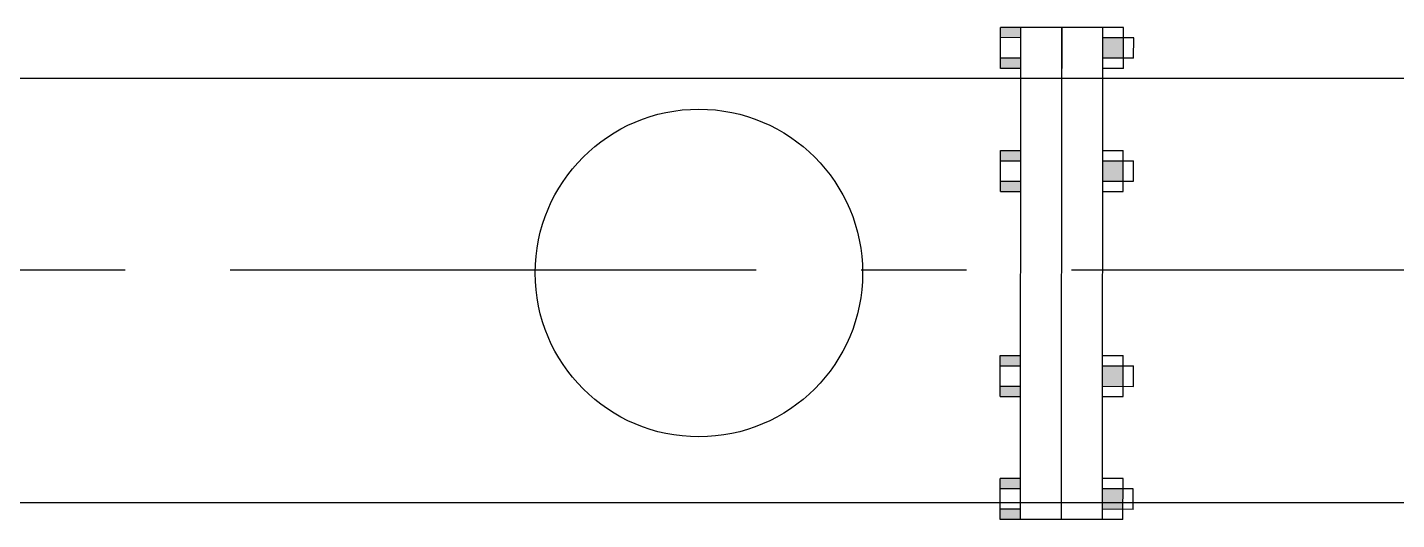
# Model space of a CAD drawing. Header units: inches. Extents: x 191440 to 383551, y 141449 to 284946.
# Drawn here: x 191802.739 to 191804.366, y 141609.497 to 141610.081 of the extents above; entities that cross this region are included whole.
import ezdxf

# ---------------------------------------------------------------- set-up
doc = ezdxf.new("R2010")
doc.units = ezdxf.units.IN
doc.header["$MEASUREMENT"] = 0
doc.linetypes.add('CENTER', pattern=[2, 1.25, -0.25, 0.25, -0.25])
doc.layers.add('PIPING', color=40, linetype='Continuous', lineweight=30)

# ---------------------------------------------------------------- blocks, each defined once
blk = doc.blocks.new('FLANGE')
h = blk.add_hatch(color=256)
h.dxf.hatch_style = 1
h.paths.add_polyline_path([(2834.85683, 2262.32532), (2834.86433, 2262.32532), (2834.86433, 2262.31782), (2834.85683, 2262.31782)])
h.paths.add_polyline_path([(2834.85683, 2262.27282), (2834.85683, 2262.28032), (2834.86433, 2262.28032), (2834.86433, 2262.27282)])
h.paths.add_polyline_path([(2834.85683, 2262.39282), (2834.85683, 2262.40032), (2834.86433, 2262.40032), (2834.86433, 2262.39282)])
h.paths.add_polyline_path([(2834.85683, 2262.43782), (2834.85683, 2262.44532), (2834.86433, 2262.44532), (2834.86433, 2262.43782)])
h = blk.add_hatch(color=256)
h.dxf.hatch_style = 1
h.paths.add_polyline_path([(2834.89433, 2262.26907), (2834.89433, 2262.27282), (2834.90183, 2262.27282), (2834.90183, 2262.26907)])
h.paths.add_polyline_path([(2834.89433, 2262.28032), (2834.89433, 2262.28407), (2834.90183, 2262.28407), (2834.90183, 2262.28032)])
h.paths.add_polyline_path([(2834.89433, 2262.31407), (2834.89433, 2262.31782), (2834.90183, 2262.31782), (2834.90183, 2262.31407)])
h.paths.add_polyline_path([(2834.90183, 2262.32907), (2834.90183, 2262.32532), (2834.89433, 2262.32532), (2834.89433, 2262.32907)])
h.paths.add_polyline_path([(2834.90183, 2262.39282), (2834.90183, 2262.38907), (2834.89433, 2262.38907), (2834.89433, 2262.39282)])
h.paths.add_polyline_path([(2834.89433, 2262.40032), (2834.89433, 2262.40407), (2834.90183, 2262.40407), (2834.90183, 2262.40032)])
h.paths.add_polyline_path([(2834.90183, 2262.43782), (2834.90183, 2262.43407), (2834.89433, 2262.43407), (2834.89433, 2262.43782)])
h.paths.add_polyline_path([(2834.90183, 2262.44907), (2834.90183, 2262.44532), (2834.89433, 2262.44532), (2834.89433, 2262.44907)])
for p, q in [((2834.85308, 2262.44532), (2834.85308, 2262.43782)), ((2834.85308, 2262.44532), (2834.86433, 2262.44532)), ((2834.85683, 2262.44907), (2834.85683, 2262.43407)), ((2834.85683, 2262.44907), (2834.86433, 2262.44907)), ((2834.86433, 2262.44907), (2834.86433, 2262.26907)), ((2834.86433, 2262.44907), (2834.87933, 2262.44907)), ((2834.87933, 2262.44907), (2834.87933, 2262.26907)), ((2834.87933, 2262.44907), (2834.87933, 2262.26907)), ((2834.87933, 2262.44907), (2834.89433, 2262.44907)), ((2834.89433, 2262.44907), (2834.89433, 2262.26907)), ((2834.89433, 2262.44907), (2834.90183, 2262.44907)), ((2834.89433, 2262.44532), (2834.90183, 2262.44532)), ((2834.90183, 2262.44907), (2834.90183, 2262.43407)), ((2834.85308, 2262.43782), (2834.86433, 2262.43782)), ((2834.89433, 2262.43782), (2834.90183, 2262.43782)), ((2834.85683, 2262.43407), (2834.86433, 2262.43407)), ((2834.89433, 2262.43407), (2834.90183, 2262.43407)), ((2834.85308, 2262.40032), (2834.85308, 2262.39282)), ((2834.86433, 2262.40032), (2834.85308, 2262.40032)), ((2834.85683, 2262.40407), (2834.85683, 2262.38907)), ((2834.86433, 2262.40407), (2834.85683, 2262.40407)), ((2834.90183, 2262.40407), (2834.89433, 2262.40407)), ((2834.90183, 2262.40032), (2834.89433, 2262.40032)), ((2834.90183, 2262.40407), (2834.90183, 2262.38907)), ((2834.86433, 2262.39282), (2834.85308, 2262.39282)), ((2834.90183, 2262.39282), (2834.89433, 2262.39282)), ((2834.86433, 2262.38907), (2834.85683, 2262.38907)), ((2834.90183, 2262.38907), (2834.89433, 2262.38907)), ((2834.85308, 2262.32532), (2834.85308, 2262.31782)), ((2834.86433, 2262.32532), (2834.85308, 2262.32532)), ((2834.85683, 2262.32907), (2834.85683, 2262.31407)), ((2834.86433, 2262.32907), (2834.85683, 2262.32907)), ((2834.90183, 2262.32907), (2834.89433, 2262.32907)), ((2834.90183, 2262.32532), (2834.89433, 2262.32532)), ((2834.90183, 2262.32907), (2834.90183, 2262.31407)), ((2834.86433, 2262.31782), (2834.85308, 2262.31782)), ((2834.90183, 2262.31782), (2834.89433, 2262.31782)), ((2834.86433, 2262.31407), (2834.85683, 2262.31407)), ((2834.90183, 2262.31407), (2834.89433, 2262.31407)), ((2834.85308, 2262.28032), (2834.85308, 2262.27282)), ((2834.85308, 2262.28032), (2834.86433, 2262.28032)), ((2834.85683, 2262.28407), (2834.85683, 2262.26907)), ((2834.85683, 2262.28407), (2834.86433, 2262.28407)), ((2834.87933, 2262.26907), (2834.87933, 2262.28407)), ((2834.89433, 2262.28407), (2834.90183, 2262.28407)), ((2834.89433, 2262.28032), (2834.90183, 2262.28032)), ((2834.90183, 2262.28407), (2834.90183, 2262.26907)), ((2834.85308, 2262.27282), (2834.86433, 2262.27282)), ((2834.89433, 2262.27282), (2834.90183, 2262.27282)), ((2834.85683, 2262.26907), (2834.86433, 2262.26907)), ((2834.86433, 2262.26907), (2834.87933, 2262.26907)), ((2834.87933, 2262.26907), (2834.89433, 2262.26907)), ((2834.89433, 2262.26907), (2834.90183, 2262.26907))]:
    blk.add_line(p, q)

msp = doc.modelspace()

# ---------------------------------------------------------------- linework, layer by layer
at = {"color": 5}
for points in [[(191806.22083, 141610.02035), (191800.85324, 141610.02035)], [(191800.85324, 141609.51678), (191806.22037, 141609.51678)]]:
    msp.add_lwpolyline(points, dxfattribs=at)
msp.add_circle((191803.53705, 141609.78946), 0.19459)
at = {"layer": 'PIPING', "color": 8, "linetype": 'CENTER', "ltscale": 0.5}
msp.add_lwpolyline([(191779.98003, 141609.79321), (191807.44107, 141609.79321)], dxfattribs=at)

# ---------------------------------------------------------------- block references
at = {"xscale": 3.246671546226473, "yscale": 3.246671546226473, "zscale": 3.246671546226473, "rotation": 179.9475014826374}
msp.add_blockref('FLANGE', (201014.61658, 148946.4893, -330.1785), dxfattribs=at)

doc.saveas('drawing.dxf')
